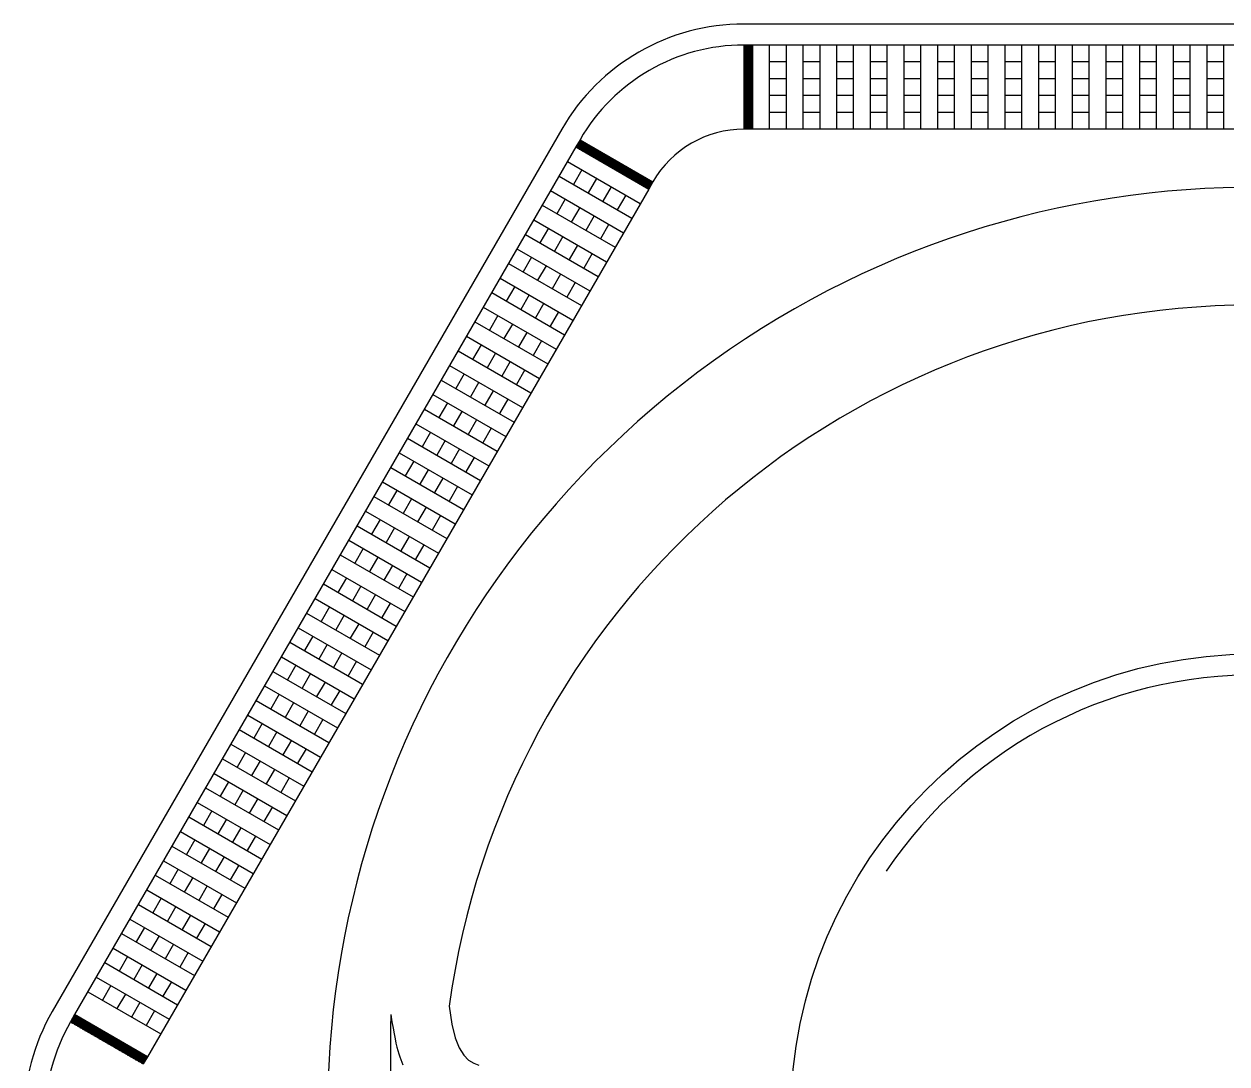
# Model space of a CAD drawing. Extents: x -145 to 147, y -128 to 132.
# Drawn here: x -145.2 to -2.2, y 7.9 to 131.6 of the extents above; entities that cross this region are included whole.
import ezdxf

# ---------------------------------------------------------------- set-up
doc = ezdxf.new("R2010")
doc.units = 0
doc.header["$LTSCALE"] = 10
doc.layers.get('0').update_dxf_attribs({"linetype": 'CONTINUOUS'})

# ---------------------------------------------------------------- blocks, each defined once
blk = doc.blocks.new('*X45')
at = {"color": 0}
for p, q in [((-375.2, 604), (-355.2, 604)), ((-374.9, 604.5), (-356.1, 604.5)), ((-374.7, 605), (-356.9, 605)), ((-374.4, 605.5), (-357.8, 605.5)), ((-374.3, 603.5), (-354.3, 603.5)), ((-374.1, 606), (-358.7, 606)), ((-373.8, 606.5), (-359.5, 606.5)), ((-373.5, 607), (-360.4, 607)), ((-373.5, 603), (-353.5, 603)), ((-373.2, 607.5), (-361.3, 607.5)), ((-372.9, 608), (-362.1, 608)), ((-372.6, 608.5), (-363, 608.5)), ((-372.6, 602.5), (-352.6, 602.5)), ((-372.4, 609), (-363.9, 609)), ((-372.1, 609.5), (-364.7, 609.5)), ((-371.8, 610), (-365.6, 610)), ((-371.7, 602), (-351.7, 602)), ((-371.5, 610.5), (-366.5, 610.5)), ((-371.2, 611), (-367.3, 611)), ((-370.9, 611.5), (-368.2, 611.5)), ((-370.9, 601.5), (-350.9, 601.5)), ((-370.6, 612), (-369.1, 612)), ((-370.3, 612.5), (-369.9, 612.5)), ((-370, 601), (-350, 601)), ((-369.1, 600.5), (-349.1, 600.5)), ((-368.3, 600), (-348.3, 600)), ((-367.4, 599.5), (-347.4, 599.5)), ((-366.5, 599), (-346.5, 599)), ((-365.7, 598.5), (-345.7, 598.5)), ((-364.8, 598), (-344.8, 598)), ((-363.9, 597.5), (-343.9, 597.5)), ((-363.1, 597), (-343.1, 597)), ((-362.2, 596.5), (-342.2, 596.5)), ((-361.3, 596), (-341.3, 596)), ((-360.5, 595.5), (-340.5, 595.5)), ((-359.6, 595), (-339.6, 595)), ((-358.7, 594.5), (-338.7, 594.5)), ((-357.9, 594), (-337.9, 594)), ((-357, 593.5), (-337, 593.5)), ((-356.1, 593), (-336.1, 593)), ((-355.3, 592.5), (-335.3, 592.5)), ((-354.4, 592), (-334.4, 592)), ((-353.5, 591.5), (-333.5, 591.5)), ((-352.7, 591), (-332.7, 591)), ((-351.8, 590.5), (-331.8, 590.5)), ((-350.9, 590), (-330.9, 590)), ((-350.1, 589.5), (-330.1, 589.5)), ((-349.2, 589), (-329.2, 589)), ((-348.3, 588.5), (-328.3, 588.5)), ((-347.5, 588), (-327.5, 588)), ((-346.6, 587.5), (-326.6, 587.5)), ((-345.8, 587), (-325.8, 587)), ((-344.9, 586.5), (-324.9, 586.5)), ((-344, 586), (-324, 586)), ((-343.2, 585.5), (-323.2, 585.5)), ((-342.3, 585), (-322.3, 585)), ((-341.4, 584.5), (-321.4, 584.5)), ((-340.6, 584), (-320.6, 584)), ((-339.7, 583.5), (-319.7, 583.5)), ((-338.8, 583), (-318.8, 583)), ((-338, 582.5), (-318, 582.5)), ((-337.1, 582), (-317.1, 582)), ((-336.2, 581.5), (-316.2, 581.5)), ((-335.4, 581), (-315.4, 581)), ((-334.5, 580.5), (-314.5, 580.5)), ((-333.6, 580), (-313.6, 580)), ((-332.8, 579.5), (-312.8, 579.5)), ((-331.9, 579), (-311.9, 579)), ((-331, 578.5), (-311, 578.5)), ((-330.2, 578), (-310.2, 578)), ((-329.3, 577.5), (-309.3, 577.5)), ((-328.4, 577), (-308.4, 577)), ((-327.6, 576.5), (-307.6, 576.5)), ((-326.7, 576), (-306.7, 576)), ((-325.8, 575.5), (-305.8, 575.5)), ((-325, 575), (-305, 575)), ((-324.1, 574.5), (-304.1, 574.5)), ((-323.2, 574), (-303.2, 574)), ((-322.4, 573.5), (-302.4, 573.5)), ((-321.5, 573), (-301.5, 573)), ((-320.6, 572.5), (-300.6, 572.5)), ((-319.8, 572), (-299.8, 572)), ((-318.9, 571.5), (-298.9, 571.5)), ((-318, 571), (-298, 571)), ((-317.2, 570.5), (-297.2, 570.5)), ((-316.3, 570), (-296.3, 570)), ((-315.4, 569.5), (-295.4, 569.5)), ((-314.6, 569), (-294.6, 569)), ((-313.7, 568.5), (-293.7, 568.5)), ((-312.8, 568), (-292.8, 568)), ((-312, 567.5), (-292, 567.5)), ((-311.1, 567), (-291.1, 567)), ((-310.2, 566.5), (-290.2, 566.5)), ((-309.4, 566), (-289.4, 566)), ((-308.5, 565.5), (-288.5, 565.5)), ((-307.6, 565), (-287.6, 565)), ((-306.8, 564.5), (-286.8, 564.5)), ((-305.9, 564), (-285.9, 564)), ((-305, 563.5), (-285, 563.5)), ((-304.2, 563), (-284.2, 563)), ((-303.3, 562.5), (-283.7, 562.5)), ((-302.5, 562), (-284, 562)), ((-301.6, 561.5), (-284.3, 561.5)), ((-300.7, 561), (-284.6, 561)), ((-299.9, 560.5), (-284.9, 560.5)), ((-299, 560), (-285.2, 560)), ((-298.1, 559.5), (-285.5, 559.5)), ((-297.3, 559), (-285.7, 559)), ((-296.4, 558.5), (-286, 558.5)), ((-295.5, 558), (-286.3, 558)), ((-294.7, 557.5), (-286.6, 557.5)), ((-293.8, 557), (-286.9, 557)), ((-292.9, 556.5), (-287.2, 556.5)), ((-292.1, 556), (-287.5, 556)), ((-291.2, 555.5), (-287.8, 555.5)), ((-290.3, 555), (-288.1, 555)), ((-289.5, 554.5), (-288.3, 554.5)), ((-288.7, 429), (-288.6, 429)), ((-312.9, 415), (-292.9, 415)), ((-312, 415.5), (-292, 415.5)), ((-311.2, 416), (-291.2, 416)), ((-310.3, 416.5), (-290.3, 416.5)), ((-309.4, 417), (-289.4, 417)), ((-308.6, 417.5), (-288.6, 417.5)), ((-307.7, 418), (-287.7, 418)), ((-306.8, 418.5), (-286.8, 418.5)), ((-306, 419), (-286, 419)), ((-305.1, 419.5), (-285.1, 419.5)), ((-304.2, 420), (-284.2, 420)), ((-303.4, 420.5), (-283.7, 420.5)), ((-302.5, 421), (-284, 421)), ((-301.6, 421.5), (-284.3, 421.5)), ((-300.8, 422), (-284.6, 422)), ((-299.9, 422.5), (-284.9, 422.5)), ((-299, 423), (-285.2, 423)), ((-298.2, 423.5), (-285.4, 423.5)), ((-297.3, 424), (-285.7, 424)), ((-296.4, 424.5), (-286, 424.5)), ((-295.6, 425), (-286.3, 425)), ((-294.7, 425.5), (-286.6, 425.5)), ((-293.9, 426), (-286.9, 426)), ((-293, 426.5), (-287.2, 426.5)), ((-292.1, 427), (-287.5, 427)), ((-291.3, 427.5), (-287.7, 427.5)), ((-290.4, 428), (-288, 428)), ((-289.5, 428.5), (-288.3, 428.5)), ((-338, 400.5), (-318, 400.5)), ((-337.2, 401), (-317.2, 401)), ((-336.3, 401.5), (-316.3, 401.5)), ((-335.4, 402), (-315.4, 402)), ((-334.6, 402.5), (-314.6, 402.5)), ((-333.7, 403), (-313.7, 403)), ((-332.8, 403.5), (-312.8, 403.5)), ((-332, 404), (-312, 404)), ((-331.1, 404.5), (-311.1, 404.5)), ((-330.2, 405), (-310.2, 405)), ((-329.4, 405.5), (-309.4, 405.5)), ((-328.5, 406), (-308.5, 406)), ((-327.6, 406.5), (-307.6, 406.5)), ((-326.8, 407), (-306.8, 407)), ((-325.9, 407.5), (-305.9, 407.5)), ((-325, 408), (-305, 408)), ((-324.2, 408.5), (-304.2, 408.5)), ((-323.3, 409), (-303.3, 409)), ((-322.4, 409.5), (-302.4, 409.5)), ((-321.6, 410), (-301.6, 410)), ((-320.7, 410.5), (-300.7, 410.5)), ((-319.8, 411), (-299.8, 411)), ((-319, 411.5), (-299, 411.5)), ((-318.1, 412), (-298.1, 412)), ((-317.2, 412.5), (-297.2, 412.5)), ((-316.4, 413), (-296.4, 413)), ((-315.5, 413.5), (-295.5, 413.5)), ((-314.6, 414), (-294.6, 414)), ((-313.8, 414.5), (-293.8, 414.5)), ((-362.3, 386.5), (-342.3, 386.5)), ((-361.4, 387), (-341.4, 387)), ((-360.5, 387.5), (-340.5, 387.5)), ((-359.7, 388), (-339.7, 388)), ((-358.8, 388.5), (-338.8, 388.5)), ((-357.9, 389), (-337.9, 389)), ((-357.1, 389.5), (-337.1, 389.5)), ((-356.2, 390), (-336.2, 390)), ((-355.3, 390.5), (-335.3, 390.5)), ((-354.5, 391), (-334.5, 391)), ((-353.6, 391.5), (-333.6, 391.5)), ((-352.7, 392), (-332.7, 392)), ((-351.9, 392.5), (-331.9, 392.5)), ((-351, 393), (-331, 393)), ((-350.1, 393.5), (-330.1, 393.5)), ((-349.3, 394), (-329.3, 394)), ((-348.4, 394.5), (-328.4, 394.5)), ((-347.5, 395), (-327.5, 395)), ((-346.7, 395.5), (-326.7, 395.5)), ((-345.8, 396), (-325.8, 396)), ((-344.9, 396.5), (-324.9, 396.5)), ((-344.1, 397), (-324.1, 397)), ((-343.2, 397.5), (-323.2, 397.5)), ((-342.3, 398), (-322.3, 398)), ((-341.5, 398.5), (-321.5, 398.5)), ((-340.6, 399), (-320.6, 399)), ((-339.8, 399.5), (-319.8, 399.5)), ((-338.9, 400), (-318.9, 400)), ((-375.2, 379), (-355.3, 379)), ((-374.9, 378.5), (-356.1, 378.5)), ((-374.6, 378), (-357, 378)), ((-374.4, 379.5), (-354.4, 379.5)), ((-374.4, 377.5), (-357.9, 377.5)), ((-374.1, 377), (-358.7, 377)), ((-373.8, 376.5), (-359.6, 376.5)), ((-373.5, 380), (-353.5, 380)), ((-373.5, 376), (-360.5, 376)), ((-373.2, 375.5), (-361.3, 375.5)), ((-372.9, 375), (-362.2, 375)), ((-372.7, 380.5), (-352.7, 380.5)), ((-372.6, 374.5), (-363.1, 374.5)), ((-372.3, 374), (-363.9, 374)), ((-372, 373.5), (-364.8, 373.5)), ((-371.8, 381), (-351.8, 381)), ((-371.8, 373), (-365.7, 373)), ((-371.5, 372.5), (-366.5, 372.5)), ((-371.2, 372), (-367.4, 372)), ((-370.9, 381.5), (-350.9, 381.5)), ((-370.1, 382), (-350.1, 382)), ((-369.2, 382.5), (-349.2, 382.5)), ((-368.3, 383), (-348.3, 383)), ((-367.5, 383.5), (-347.5, 383.5)), ((-366.6, 384), (-346.6, 384)), ((-365.7, 384.5), (-345.7, 384.5)), ((-364.9, 385), (-344.9, 385)), ((-364, 385.5), (-344, 385.5)), ((-363.1, 386), (-343.1, 386)), ((-370.9, 371.5), (-368.2, 371.5)), ((-370.6, 371), (-369.1, 371)), ((-370.3, 370.5), (-370, 370.5))]:
    blk.add_line(p, q, dxfattribs=at)
blk = doc.blocks.new('*X40')
at = {"color": 0}
for p, q in [((425.3, 1765.5), (435.3, 1765.5)), ((425.3, 1765), (435.3, 1765)), ((425.3, 1764.5), (435.3, 1764.5)), ((425.3, 1764), (435.3, 1764)), ((425.3, 1763.5), (435.3, 1763.5)), ((425.3, 1763), (435.3, 1763)), ((425.3, 1762.5), (435.3, 1762.5)), ((425.3, 1762), (435.3, 1762)), ((425.3, 1761.5), (435.3, 1761.5)), ((425.3, 1761), (435.3, 1761)), ((425.3, 1760.5), (435.3, 1760.5)), ((425.3, 1760), (435.3, 1760)), ((425.3, 1759.5), (435.3, 1759.5)), ((425.3, 1759), (435.3, 1759)), ((425.3, 1758.5), (435.3, 1758.5)), ((425.3, 1758), (435.3, 1758)), ((425.3, 1757.5), (435.3, 1757.5)), ((425.3, 1757), (435.3, 1757)), ((425.3, 1756.5), (435.3, 1756.5)), ((425.3, 1756), (435.3, 1756)), ((425.3, 1755.5), (435.3, 1755.5)), ((425.3, 1755), (435.3, 1755)), ((425.3, 1754.5), (435.3, 1754.5)), ((425.3, 1754), (435.3, 1754)), ((425.3, 1753.5), (435.3, 1753.5)), ((425.3, 1753), (435.3, 1753)), ((425.3, 1752.5), (435.3, 1752.5)), ((425.3, 1752), (435.3, 1752)), ((425.3, 1751.5), (435.3, 1751.5)), ((425.3, 1751), (435.3, 1751)), ((425.3, 1750.5), (435.3, 1750.5)), ((425.3, 1750), (435.3, 1750)), ((425.3, 1749.5), (435.3, 1749.5)), ((425.3, 1749), (435.3, 1749)), ((425.3, 1748.5), (435.3, 1748.5)), ((425.3, 1748), (435.3, 1748)), ((425.3, 1747.5), (435.3, 1747.5)), ((425.3, 1747), (435.3, 1747)), ((425.3, 1746.5), (435.3, 1746.5)), ((425.3, 1746), (435.3, 1746)), ((425.3, 1745.5), (435.3, 1745.5)), ((425.3, 1745), (435.3, 1745)), ((425.3, 1744.5), (435.3, 1744.5)), ((425.3, 1744), (435.3, 1744)), ((425.3, 1743.5), (435.3, 1743.5)), ((425.3, 1743), (435.3, 1743)), ((425.3, 1742.5), (435.3, 1742.5)), ((425.3, 1742), (435.3, 1742)), ((425.3, 1741.5), (435.3, 1741.5)), ((425.3, 1741), (435.3, 1741)), ((425.3, 1740.5), (435.3, 1740.5)), ((425.3, 1740), (435.3, 1740)), ((425.3, 1739.5), (435.3, 1739.5)), ((425.3, 1739), (435.3, 1739)), ((425.3, 1738.5), (435.3, 1738.5)), ((425.3, 1738), (435.3, 1738)), ((425.3, 1737.5), (435.3, 1737.5)), ((425.3, 1737), (435.3, 1737)), ((425.3, 1736.5), (435.3, 1736.5)), ((425.3, 1736), (435.3, 1736)), ((425.3, 1735.5), (435.3, 1735.5)), ((425.3, 1735), (435.3, 1735)), ((425.3, 1734.5), (435.3, 1734.5)), ((425.3, 1734), (435.3, 1734)), ((425.3, 1733.5), (435.3, 1733.5)), ((425.3, 1733), (435.3, 1733)), ((425.3, 1732.5), (435.3, 1732.5)), ((425.3, 1732), (435.3, 1732)), ((425.3, 1731.5), (435.3, 1731.5)), ((425.3, 1731), (435.3, 1731)), ((425.3, 1730.5), (435.3, 1730.5)), ((425.3, 1730), (435.3, 1730)), ((425.3, 1729.5), (435.3, 1729.5)), ((425.3, 1729), (435.3, 1729)), ((425.3, 1728.5), (435.3, 1728.5)), ((425.3, 1728), (435.3, 1728)), ((425.3, 1727.5), (435.3, 1727.5)), ((425.3, 1727), (435.3, 1727)), ((425.3, 1726.5), (435.3, 1726.5)), ((425.3, 1726), (435.3, 1726)), ((425.3, 1725.5), (435.3, 1725.5)), ((425.3, 1725), (435.3, 1725)), ((425.3, 1724.5), (435.3, 1724.5)), ((425.3, 1724), (435.3, 1724)), ((425.3, 1723.5), (435.3, 1723.5)), ((425.3, 1723), (435.3, 1723)), ((425.3, 1722.5), (435.3, 1722.5)), ((425.3, 1722), (435.3, 1722)), ((425.3, 1721.5), (435.3, 1721.5)), ((425.3, 1721), (435.3, 1721)), ((425.3, 1720.5), (435.3, 1720.5)), ((425.3, 1720), (435.3, 1720)), ((425.3, 1719.5), (435.3, 1719.5)), ((425.3, 1719), (435.3, 1719)), ((425.3, 1718.5), (435.3, 1718.5)), ((425.3, 1718), (435.3, 1718)), ((425.3, 1717.5), (435.3, 1717.5)), ((425.3, 1717), (435.3, 1717)), ((425.3, 1716.5), (435.3, 1716.5)), ((425.3, 1716), (435.3, 1716)), ((425.3, 1715.5), (435.3, 1715.5)), ((425.3, 1715), (435.3, 1715)), ((425.3, 1714.5), (435.3, 1714.5)), ((425.3, 1714), (435.3, 1714)), ((425.3, 1713.5), (435.3, 1713.5)), ((425.3, 1713), (435.3, 1713)), ((425.3, 1712.5), (435.3, 1712.5)), ((425.3, 1712), (435.3, 1712)), ((425.3, 1711.5), (435.3, 1711.5)), ((425.3, 1711), (435.3, 1711)), ((425.3, 1710.5), (435.3, 1710.5)), ((425.3, 1710), (435.3, 1710)), ((425.3, 1709.5), (435.3, 1709.5)), ((425.3, 1709), (435.3, 1709)), ((425.3, 1708.5), (435.3, 1708.5)), ((425.3, 1708), (435.3, 1708)), ((425.3, 1707.5), (435.3, 1707.5)), ((425.3, 1707), (435.3, 1707)), ((425.3, 1706.5), (435.3, 1706.5)), ((425.3, 1706), (435.3, 1706)), ((425.3, 1705.5), (435.3, 1705.5)), ((425.3, 1705), (435.3, 1705)), ((425.3, 1704.5), (435.3, 1704.5)), ((425.3, 1704), (435.3, 1704)), ((425.3, 1703.5), (435.3, 1703.5)), ((425.3, 1703), (435.3, 1703)), ((425.3, 1702.5), (435.3, 1702.5)), ((425.3, 1702), (435.3, 1702)), ((425.3, 1701.5), (435.3, 1701.5)), ((425.3, 1701), (435.3, 1701)), ((425.3, 1700.5), (435.3, 1700.5)), ((425.3, 1700), (435.3, 1700)), ((425.3, 1699.5), (435.3, 1699.5)), ((425.3, 1699), (435.3, 1699)), ((425.3, 1698.5), (435.3, 1698.5)), ((425.3, 1698), (435.3, 1698)), ((425.3, 1697.5), (435.3, 1697.5)), ((425.3, 1697), (435.3, 1697)), ((425.3, 1696.5), (435.3, 1696.5)), ((425.3, 1696), (435.3, 1696)), ((425.3, 1695.5), (435.3, 1695.5)), ((425.3, 1695), (435.3, 1695)), ((425.3, 1694.5), (435.3, 1694.5)), ((425.3, 1694), (435.3, 1694)), ((425.3, 1693.5), (435.3, 1693.5)), ((425.3, 1693), (435.3, 1693)), ((425.3, 1692.5), (435.3, 1692.5)), ((425.3, 1692), (435.3, 1692)), ((425.3, 1691.5), (435.3, 1691.5)), ((425.3, 1691), (435.3, 1691)), ((425.3, 1690.5), (435.3, 1690.5)), ((425.3, 1690), (435.3, 1690)), ((425.3, 1689.5), (435.3, 1689.5)), ((425.3, 1689), (435.3, 1689)), ((425.3, 1688.5), (435.3, 1688.5)), ((425.3, 1688), (435.3, 1688)), ((425.3, 1687.5), (435.3, 1687.5)), ((425.3, 1687), (435.3, 1687)), ((425.3, 1686.5), (435.3, 1686.5)), ((425.3, 1686), (435.3, 1686)), ((425.3, 1685.5), (435.3, 1685.5)), ((425.3, 1685), (435.3, 1685)), ((425.3, 1684.5), (435.3, 1684.5)), ((425.3, 1684), (435.3, 1684)), ((425.3, 1683.5), (435.3, 1683.5)), ((425.3, 1683), (435.3, 1683)), ((425.3, 1682.5), (435.3, 1682.5)), ((425.3, 1682), (435.3, 1682)), ((425.3, 1681.5), (435.3, 1681.5)), ((425.3, 1681), (435.3, 1681)), ((425.3, 1680.5), (435.3, 1680.5)), ((425.3, 1680), (435.3, 1680)), ((425.3, 1679.5), (435.3, 1679.5)), ((425.3, 1679), (435.3, 1679)), ((425.3, 1678.5), (435.3, 1678.5)), ((425.3, 1678), (435.3, 1678)), ((425.3, 1677.5), (435.3, 1677.5)), ((425.3, 1677), (435.3, 1677)), ((425.3, 1676.5), (435.3, 1676.5)), ((425.3, 1676), (435.3, 1676)), ((425.3, 1675.5), (435.3, 1675.5)), ((425.3, 1675), (435.3, 1675)), ((425.3, 1674.5), (435.3, 1674.5)), ((425.3, 1674), (435.3, 1674)), ((425.3, 1673.5), (435.3, 1673.5)), ((425.3, 1673), (435.3, 1673)), ((425.3, 1672.5), (435.3, 1672.5)), ((425.3, 1672), (435.3, 1672)), ((425.3, 1671.5), (435.3, 1671.5)), ((425.3, 1671), (435.3, 1671)), ((425.3, 1670.5), (435.3, 1670.5)), ((425.3, 1670), (435.3, 1670)), ((425.3, 1669.5), (435.3, 1669.5)), ((425.3, 1669), (435.3, 1669)), ((425.3, 1668.5), (435.3, 1668.5)), ((425.3, 1668), (435.3, 1668)), ((425.3, 1667.5), (435.3, 1667.5)), ((425.3, 1667), (435.3, 1667)), ((425.3, 1666.5), (435.3, 1666.5)), ((425.3, 1666), (435.3, 1666)), ((225.5, 1644.5), (245.3, 1644.5)), ((225.8, 1645), (244.4, 1645)), ((226.1, 1645.5), (243.5, 1645.5)), ((226.4, 1646), (242.7, 1646)), ((226.7, 1646.5), (241.8, 1646.5)), ((226.9, 1647), (240.9, 1647)), ((227.2, 1647.5), (240.1, 1647.5)), ((227.5, 1648), (239.2, 1648)), ((227.8, 1648.5), (238.3, 1648.5)), ((228.1, 1649), (237.5, 1649)), ((228.4, 1649.5), (236.6, 1649.5)), ((228.7, 1650), (235.7, 1650)), ((229, 1650.5), (234.9, 1650.5)), ((229.2, 1651), (234, 1651)), ((229.5, 1651.5), (233.1, 1651.5)), ((229.8, 1652), (232.3, 1652)), ((230.1, 1652.5), (231.4, 1652.5)), ((230.4, 1653), (230.5, 1653)), ((226.1, 1644), (246.1, 1644)), ((227, 1643.5), (247, 1643.5)), ((227.9, 1643), (247.9, 1643)), ((228.7, 1642.5), (248.7, 1642.5)), ((229.6, 1642), (249.6, 1642)), ((230.5, 1641.5), (250.5, 1641.5)), ((231.3, 1641), (251.3, 1641)), ((232.2, 1640.5), (252.2, 1640.5)), ((233, 1640), (253, 1640)), ((233.9, 1639.5), (253.9, 1639.5)), ((234.8, 1639), (254.8, 1639)), ((235.6, 1638.5), (255.6, 1638.5)), ((236.5, 1638), (256.5, 1638)), ((237.4, 1637.5), (257.4, 1637.5)), ((238.2, 1637), (258.2, 1637)), ((239.1, 1636.5), (259.1, 1636.5)), ((240, 1636), (260, 1636)), ((240.8, 1635.5), (260.8, 1635.5)), ((241.7, 1635), (261.7, 1635)), ((242.6, 1634.5), (262.6, 1634.5)), ((243.4, 1634), (263.4, 1634)), ((244.3, 1633.5), (264.3, 1633.5)), ((245.2, 1633), (265.2, 1633)), ((246, 1632.5), (266, 1632.5)), ((246.9, 1632), (266.9, 1632)), ((247.8, 1631.5), (267.8, 1631.5)), ((248.6, 1631), (268.6, 1631)), ((249.5, 1630.5), (269.5, 1630.5)), ((250.4, 1630), (270.4, 1630)), ((251.2, 1629.5), (271.2, 1629.5)), ((252.1, 1629), (272.1, 1629)), ((253, 1628.5), (273, 1628.5)), ((253.8, 1628), (273.8, 1628)), ((254.7, 1627.5), (274.7, 1627.5)), ((255.6, 1627), (275.6, 1627)), ((256.4, 1626.5), (276.4, 1626.5)), ((257.3, 1626), (277.3, 1626)), ((258.2, 1625.5), (278.2, 1625.5)), ((259, 1625), (279, 1625)), ((259.9, 1624.5), (279.9, 1624.5)), ((260.8, 1624), (280.8, 1624)), ((261.6, 1623.5), (281.6, 1623.5)), ((262.5, 1623), (282.5, 1623)), ((263.4, 1622.5), (283.4, 1622.5)), ((264.2, 1622), (284.2, 1622)), ((265.1, 1621.5), (285.1, 1621.5)), ((266, 1621), (286, 1621)), ((266.8, 1620.5), (286.8, 1620.5)), ((267.7, 1620), (287.7, 1620)), ((268.6, 1619.5), (288.6, 1619.5)), ((269.4, 1619), (289.4, 1619)), ((270.3, 1618.5), (290.3, 1618.5)), ((271.2, 1618), (291.2, 1618)), ((272, 1617.5), (292, 1617.5)), ((272.9, 1617), (292.9, 1617)), ((273.8, 1616.5), (293.8, 1616.5)), ((274.6, 1616), (294.6, 1616)), ((275.5, 1615.5), (295.5, 1615.5)), ((276.4, 1615), (296.4, 1615)), ((277.2, 1614.5), (297.2, 1614.5)), ((278.1, 1614), (298.1, 1614)), ((278.9, 1613.5), (298.9, 1613.5)), ((279.8, 1613), (299.8, 1613)), ((280.7, 1612.5), (300.7, 1612.5)), ((281.5, 1612), (301.5, 1612)), ((282.4, 1611.5), (302.4, 1611.5)), ((283.3, 1611), (303.3, 1611)), ((284.1, 1610.5), (304.1, 1610.5)), ((285, 1610), (305, 1610)), ((285.9, 1609.5), (305.9, 1609.5)), ((286.7, 1609), (306.7, 1609)), ((287.6, 1608.5), (307.6, 1608.5)), ((288.5, 1608), (308.5, 1608)), ((289.3, 1607.5), (309.3, 1607.5)), ((290.2, 1607), (310.2, 1607)), ((291.1, 1606.5), (311.1, 1606.5)), ((291.9, 1606), (311.9, 1606)), ((292.8, 1605.5), (312.8, 1605.5)), ((293.7, 1605), (313.7, 1605)), ((294.5, 1604.5), (314.5, 1604.5)), ((295.4, 1604), (315.4, 1604)), ((296.3, 1603.5), (316.3, 1603.5)), ((297.1, 1603), (317, 1603)), ((298, 1602.5), (316.7, 1602.5)), ((298.9, 1602), (316.4, 1602)), ((299.7, 1601.5), (316.1, 1601.5)), ((300.6, 1601), (315.9, 1601)), ((301.5, 1600.5), (315.6, 1600.5)), ((302.3, 1600), (315.3, 1600)), ((303.2, 1599.5), (315, 1599.5)), ((304.1, 1599), (314.7, 1599)), ((304.9, 1598.5), (314.4, 1598.5)), ((305.8, 1598), (314.1, 1598)), ((306.7, 1597.5), (313.8, 1597.5)), ((307.5, 1597), (313.5, 1597)), ((308.4, 1596.5), (313.3, 1596.5)), ((309.3, 1596), (313, 1596)), ((310.1, 1595.5), (312.7, 1595.5)), ((311, 1595), (312.4, 1595)), ((311.9, 1594.5), (312.1, 1594.5))]:
    blk.add_line(p, q, dxfattribs=at)

msp = doc.modelspace()

# ---------------------------------------------------------------- linework, layer by layer
at = {"color": 0}
for p, q in [((61.52, 131.6), (-59.62, 131.6)), ((-59.62, 129.1), (-59.62, 119.1)), ((-58.62, 129.1), (-59.62, 129.1)), ((60.52, 129.1), (-58.62, 129.1)), ((-58.62, 129.1), (-58.62, 119.1)), ((-56.62, 129.1), (-56.62, 119.1)), ((-54.62, 129.1), (-54.62, 119.1)), ((-52.62, 129.1), (-52.62, 119.1)), ((-50.62, 129.1), (-50.62, 119.1)), ((-48.62, 129.1), (-48.62, 119.1)), ((-46.62, 129.1), (-46.62, 119.1)), ((-44.62, 129.1), (-44.62, 119.1)), ((-42.62, 129.1), (-42.62, 119.1)), ((-40.62, 129.1), (-40.62, 119.1)), ((-38.62, 129.1), (-38.62, 119.1)), ((-36.62, 129.1), (-36.62, 119.1)), ((-34.62, 129.1), (-34.62, 119.1)), ((-32.62, 129.1), (-32.62, 119.1)), ((-30.62, 129.1), (-30.62, 119.1)), ((-28.62, 129.1), (-28.62, 119.1)), ((-26.62, 129.1), (-26.62, 119.1)), ((-24.62, 129.1), (-24.62, 119.1)), ((-22.62, 129.1), (-22.62, 119.1)), ((-20.62, 129.1), (-20.62, 119.1)), ((-18.62, 129.1), (-18.62, 119.1)), ((-16.62, 129.1), (-16.62, 119.1)), ((-14.62, 129.1), (-14.62, 119.1)), ((-12.62, 129.1), (-12.62, 119.1)), ((-10.62, 129.1), (-10.62, 119.1)), ((-8.62, 129.1), (-8.62, 119.1)), ((-6.62, 129.1), (-6.62, 119.1)), ((-4.62, 129.1), (-4.62, 119.1)), ((-2.62, 129.1), (-2.62, 119.1)), ((-54.62, 127.1), (-56.62, 127.1)), ((-50.62, 127.1), (-52.62, 127.1)), ((-46.62, 127.1), (-48.62, 127.1)), ((-42.62, 127.1), (-44.62, 127.1)), ((-38.62, 127.1), (-40.62, 127.1)), ((-34.62, 127.1), (-36.62, 127.1)), ((-30.62, 127.1), (-32.62, 127.1)), ((-26.62, 127.1), (-28.62, 127.1)), ((-22.62, 127.1), (-24.62, 127.1)), ((-18.62, 127.1), (-20.62, 127.1)), ((-14.62, 127.1), (-16.62, 127.1)), ((-10.62, 127.1), (-12.62, 127.1)), ((-6.62, 127.1), (-8.62, 127.1)), ((-2.62, 127.1), (-4.62, 127.1)), ((-54.62, 125.1), (-56.62, 125.1)), ((-50.62, 125.1), (-52.62, 125.1)), ((-46.62, 125.1), (-48.62, 125.1)), ((-42.62, 125.1), (-44.62, 125.1)), ((-38.62, 125.1), (-40.62, 125.1)), ((-34.62, 125.1), (-36.62, 125.1)), ((-30.62, 125.1), (-32.62, 125.1)), ((-26.62, 125.1), (-28.62, 125.1)), ((-22.62, 125.1), (-24.62, 125.1)), ((-18.62, 125.1), (-20.62, 125.1)), ((-14.62, 125.1), (-16.62, 125.1)), ((-10.62, 125.1), (-12.62, 125.1)), ((-6.62, 125.1), (-8.62, 125.1)), ((-2.62, 125.1), (-4.62, 125.1)), ((-54.62, 123.1), (-56.62, 123.1)), ((-50.62, 123.1), (-52.62, 123.1)), ((-46.62, 123.1), (-48.62, 123.1)), ((-42.62, 123.1), (-44.62, 123.1)), ((-38.62, 123.1), (-40.62, 123.1)), ((-34.62, 123.1), (-36.62, 123.1)), ((-30.62, 123.1), (-32.62, 123.1)), ((-26.62, 123.1), (-28.62, 123.1)), ((-22.62, 123.1), (-24.62, 123.1)), ((-18.62, 123.1), (-20.62, 123.1)), ((-14.62, 123.1), (-16.62, 123.1)), ((-10.62, 123.1), (-12.62, 123.1)), ((-6.62, 123.1), (-8.62, 123.1)), ((-2.62, 123.1), (-4.62, 123.1)), ((-54.62, 121.1), (-56.62, 121.1)), ((-50.62, 121.1), (-52.62, 121.1)), ((-46.62, 121.1), (-48.62, 121.1)), ((-42.62, 121.1), (-44.62, 121.1)), ((-38.62, 121.1), (-40.62, 121.1)), ((-34.62, 121.1), (-36.62, 121.1)), ((-30.62, 121.1), (-32.62, 121.1)), ((-26.62, 121.1), (-28.62, 121.1)), ((-22.62, 121.1), (-24.62, 121.1)), ((-18.62, 121.1), (-20.62, 121.1)), ((-14.62, 121.1), (-16.62, 121.1)), ((-10.62, 121.1), (-12.62, 121.1)), ((-6.62, 121.1), (-8.62, 121.1)), ((-2.62, 121.1), (-4.62, 121.1)), ((-81.27, 119.1), (-141.83, 14.19)), ((-58.62, 119.1), (-59.62, 119.1)), ((60.52, 119.1), (-58.62, 119.1)), ((-79.1, 117.85), (-79.6, 116.98)), ((-79.1, 117.85), (-70.44, 112.85)), ((-79.6, 116.98), (-139.17, 13.81)), ((-79.6, 116.98), (-70.94, 111.98)), ((-80.6, 115.25), (-71.94, 110.25)), ((-81.6, 113.52), (-72.94, 108.52)), ((-78.87, 114.25), (-79.87, 112.52)), ((-77.14, 113.25), (-78.14, 111.52)), ((-70.94, 111.98), (-130.51, 8.81)), ((-82.6, 111.79), (-73.94, 106.79)), ((-75.41, 112.25), (-76.41, 110.52)), ((-70.44, 112.85), (-70.94, 111.98)), ((-80.87, 110.79), (-81.87, 109.05)), ((-73.67, 111.25), (-74.67, 109.52)), ((-83.6, 110.05), (-74.94, 105.05)), ((-79.14, 109.79), (-80.14, 108.05)), ((-77.41, 108.79), (-78.41, 107.05)), ((-84.6, 108.32), (-75.94, 103.32)), ((-82.87, 107.32), (-83.87, 105.59)), ((-75.67, 107.79), (-76.67, 106.05)), ((-85.6, 106.59), (-76.94, 101.59)), ((-81.14, 106.32), (-82.14, 104.59)), ((-86.6, 104.86), (-77.94, 99.86)), ((-79.41, 105.32), (-80.41, 103.59)), ((-87.6, 103.13), (-78.94, 98.13)), ((-84.87, 103.86), (-85.87, 102.13)), ((-77.67, 104.32), (-78.67, 102.59)), ((-83.14, 102.86), (-84.14, 101.13)), ((-81.41, 101.86), (-82.41, 100.13)), ((-88.6, 101.39), (-79.94, 96.39)), ((-86.87, 100.39), (-87.87, 98.66)), ((-79.67, 100.86), (-80.67, 99.13)), ((-89.6, 99.66), (-80.94, 94.66)), ((-85.14, 99.39), (-86.14, 97.66)), ((-90.6, 97.93), (-81.94, 92.93)), ((-83.41, 98.39), (-84.41, 96.66)), ((-81.67, 97.39), (-82.67, 95.66)), ((-91.6, 96.2), (-82.94, 91.2)), ((-88.87, 96.93), (-89.87, 95.2)), ((-87.14, 95.93), (-88.14, 94.2)), ((-92.6, 94.47), (-83.94, 89.47)), ((-85.41, 94.93), (-86.41, 93.2)), ((-90.87, 93.47), (-91.87, 91.73)), ((-83.67, 93.93), (-84.67, 92.2)), ((-93.6, 92.73), (-84.94, 87.73)), ((-89.14, 92.47), (-90.14, 90.73)), ((-94.6, 91), (-85.94, 86)), ((-87.41, 91.47), (-88.41, 89.73)), ((-85.67, 90.47), (-86.67, 88.73)), ((-95.6, 89.27), (-86.94, 84.27)), ((-92.87, 90), (-93.87, 88.27)), ((-91.14, 89), (-92.14, 87.27)), ((-96.6, 87.54), (-87.94, 82.54)), ((-89.41, 88), (-90.41, 86.27)), ((-97.6, 85.81), (-88.94, 80.81)), ((-94.87, 86.54), (-95.87, 84.81)), ((-87.67, 87), (-88.67, 85.27)), ((-93.14, 85.54), (-94.14, 83.81)), ((-91.41, 84.54), (-92.41, 82.81)), ((-98.6, 84.07), (-89.94, 79.07)), ((-96.87, 83.07), (-97.87, 81.34)), ((-89.67, 83.54), (-90.67, 81.81)), ((-99.6, 82.34), (-90.94, 77.34)), ((-95.14, 82.07), (-96.14, 80.34)), ((-100.6, 80.61), (-91.94, 75.61)), ((-93.41, 81.07), (-94.41, 79.34)), ((-91.67, 80.07), (-92.67, 78.34)), ((-101.6, 78.88), (-92.94, 73.88)), ((-98.87, 79.61), (-99.87, 77.88)), ((-97.14, 78.61), (-98.14, 76.88)), ((-95.41, 77.61), (-96.41, 75.88)), ((-102.6, 77.15), (-93.94, 72.15)), ((-100.87, 76.15), (-101.87, 74.41)), ((-93.67, 76.61), (-94.67, 74.88)), ((-103.6, 75.41), (-94.94, 70.41)), ((-99.14, 75.15), (-100.14, 73.41)), ((-104.6, 73.68), (-95.94, 68.68)), ((-97.41, 74.15), (-98.41, 72.41)), ((-95.67, 73.15), (-96.67, 71.41)), ((-105.6, 71.95), (-96.94, 66.95)), ((-102.87, 72.68), (-103.87, 70.95)), ((-101.14, 71.68), (-102.14, 69.95)), ((-106.6, 70.22), (-97.94, 65.22)), ((-99.41, 70.68), (-100.41, 68.95)), ((-104.87, 69.22), (-105.87, 67.49)), ((-97.67, 69.68), (-98.67, 67.95)), ((-107.6, 68.49), (-98.94, 63.49)), ((-103.14, 68.22), (-104.14, 66.49)), ((-101.41, 67.22), (-102.41, 65.49)), ((-108.6, 66.75), (-99.94, 61.75)), ((-99.67, 66.22), (-100.67, 64.49)), ((-109.6, 65.02), (-100.94, 60.02)), ((-106.87, 65.75), (-107.87, 64.02)), ((-105.14, 64.75), (-106.14, 63.02)), ((-110.6, 63.29), (-101.94, 58.29)), ((-103.41, 63.75), (-104.41, 62.02)), ((-111.6, 61.56), (-102.94, 56.56)), ((-108.87, 62.29), (-109.87, 60.56)), ((-101.67, 62.75), (-102.67, 61.02)), ((-107.14, 61.29), (-108.14, 59.56)), ((-105.41, 60.29), (-106.41, 58.56)), ((-112.6, 59.82), (-103.94, 54.82)), ((-110.87, 58.82), (-111.87, 57.09)), ((-103.67, 59.29), (-104.67, 57.56)), ((-113.6, 58.09), (-104.94, 53.09)), ((-109.14, 57.82), (-110.14, 56.09)), ((-114.6, 56.36), (-105.94, 51.36)), ((-107.41, 56.82), (-108.41, 55.09)), ((-105.67, 55.82), (-106.67, 54.09)), ((-115.6, 54.63), (-106.94, 49.63)), ((-112.87, 55.36), (-113.87, 53.63)), ((-111.14, 54.36), (-112.14, 52.63)), ((-109.41, 53.36), (-110.41, 51.63)), ((-116.6, 52.9), (-107.94, 47.9)), ((-114.87, 51.9), (-115.87, 50.16)), ((-107.67, 52.36), (-108.67, 50.63)), ((-117.6, 51.16), (-108.94, 46.16)), ((-113.14, 50.9), (-114.14, 49.16)), ((-118.6, 49.43), (-109.94, 44.43)), ((-111.41, 49.9), (-112.41, 48.16)), ((-109.67, 48.9), (-110.67, 47.16)), ((-119.6, 47.7), (-110.94, 42.7)), ((-116.87, 48.43), (-117.87, 46.7)), ((-115.14, 47.43), (-116.14, 45.7)), ((-120.6, 45.97), (-111.94, 40.97)), ((-113.41, 46.43), (-114.41, 44.7)), ((-118.87, 44.97), (-119.87, 43.24)), ((-111.67, 45.43), (-112.67, 43.7)), ((-121.6, 44.24), (-112.94, 39.24)), ((-117.14, 43.97), (-118.14, 42.24)), ((-115.41, 42.97), (-116.41, 41.24)), ((-122.6, 42.5), (-113.94, 37.5)), ((-120.87, 41.5), (-121.87, 39.77)), ((-113.67, 41.97), (-114.67, 40.24)), ((-123.6, 40.77), (-114.94, 35.77)), ((-119.14, 40.5), (-120.14, 38.77)), ((-124.6, 39.04), (-115.94, 34.04)), ((-117.41, 39.5), (-118.41, 37.77)), ((-125.6, 37.31), (-116.94, 32.31)), ((-122.87, 38.04), (-123.87, 36.31)), ((-115.67, 38.5), (-116.67, 36.77)), ((-121.14, 37.04), (-122.14, 35.31)), ((-119.41, 36.04), (-120.41, 34.31)), ((-126.6, 35.58), (-117.94, 30.58)), ((-124.87, 34.58), (-125.87, 32.84)), ((-117.67, 35.04), (-118.67, 33.31)), ((-127.6, 33.84), (-118.94, 28.84)), ((-123.14, 33.58), (-124.14, 31.84)), ((-128.6, 32.11), (-119.94, 27.11)), ((-121.41, 32.58), (-122.41, 30.84)), ((-119.67, 31.58), (-120.67, 29.84)), ((-129.6, 30.38), (-120.94, 25.38)), ((-126.87, 31.11), (-127.87, 29.38)), ((-125.14, 30.11), (-126.14, 28.38)), ((-130.6, 28.65), (-121.94, 23.65)), ((-123.41, 29.11), (-124.41, 27.38)), ((-128.87, 27.65), (-129.87, 25.92)), ((-121.67, 28.11), (-122.67, 26.38)), ((-131.6, 26.92), (-122.94, 21.92)), ((-127.14, 26.65), (-128.14, 24.92)), ((-132.6, 25.18), (-123.94, 20.18)), ((-125.41, 25.65), (-126.41, 23.92)), ((-123.67, 24.65), (-124.67, 22.92)), ((-133.6, 23.45), (-124.94, 18.45)), ((-130.87, 24.18), (-131.87, 22.45)), ((-129.14, 23.18), (-130.14, 21.45)), ((-134.6, 21.72), (-125.94, 16.72)), ((-127.41, 22.18), (-128.41, 20.45)), ((-132.87, 20.72), (-133.87, 18.99)), ((-125.67, 21.18), (-126.67, 19.45)), ((-135.6, 19.99), (-126.94, 14.99)), ((-131.14, 19.72), (-132.14, 17.99)), ((-129.41, 18.72), (-130.41, 16.99)), ((-136.6, 18.26), (-127.94, 13.26)), ((-134.87, 17.26), (-135.87, 15.52)), ((-127.67, 17.72), (-128.67, 15.99)), ((-137.6, 16.52), (-128.94, 11.52)), ((-133.14, 16.26), (-134.14, 14.52)), ((-131.41, 15.26), (-132.41, 13.52)), ((-139.17, 13.81), (-139.67, 12.94)), ((-131.01, 7.94), (-139.67, 12.94)), ((-130.51, 8.81), (-139.17, 13.81)), ((-129.67, 14.26), (-130.67, 12.52)), ((-130.51, 8.81), (-131.01, 7.94))]:
    msp.add_line(p, q, dxfattribs=at)
for points in [[(-94.65, 14.81), (-94.35, 12.69), (-93.95, 11.06), (-93.47, 9.85), (-92.93, 8.99), (-92.35, 8.41), (-91.74, 8.04), (-91.12, 7.81)], [(-101.58, 13.82), (-101.46, 12.96), (-101.33, 12.2), (-101.21, 11.53), (-101.09, 10.94), (-100.98, 10.42), (-100.86, 9.96), (-100.75, 9.55), (-100.64, 9.16), (-100.53, 8.8), (-100.41, 8.47), (-100.3, 8.14), (-100.18, 7.84)]]:
    msp.add_lwpolyline(points, dxfattribs=at)
msp.add_circle((0.95, 1.69), 55, dxfattribs=at)
for centre, radius, start, end in [((-59.62, 106.6), 25, 90, 150), ((-59.62, 106.6), 22.5, 90, 150), ((-59.62, 106.6), 12.5, 90, 150), ((0.9, 2.18), 110.01, 339.5555, 204.1454), ((0.95, 1.69), 96.5, 10.6196, 172.1868), ((0.95, 1.69), 52.5, 28.083, 146.2462), ((-120.18, 1.69), 25, 150, 210), ((-120.18, 1.69), 22.5, 150, 210), ((-1.51, 10.29), 100.14, 177.9772, 207.0361)]:
    msp.add_arc(centre, radius, start, end, dxfattribs=at)

# ---------------------------------------------------------------- block references
at = {"color": 0, "xscale": 0.1000000000000001, "yscale": 0.1000000000000001, "zscale": 0.1}
for name in ['*X40', '*X45']:
    msp.add_blockref(name, (-102.15, -47.46), dxfattribs=at)

doc.saveas('drawing.dxf')
